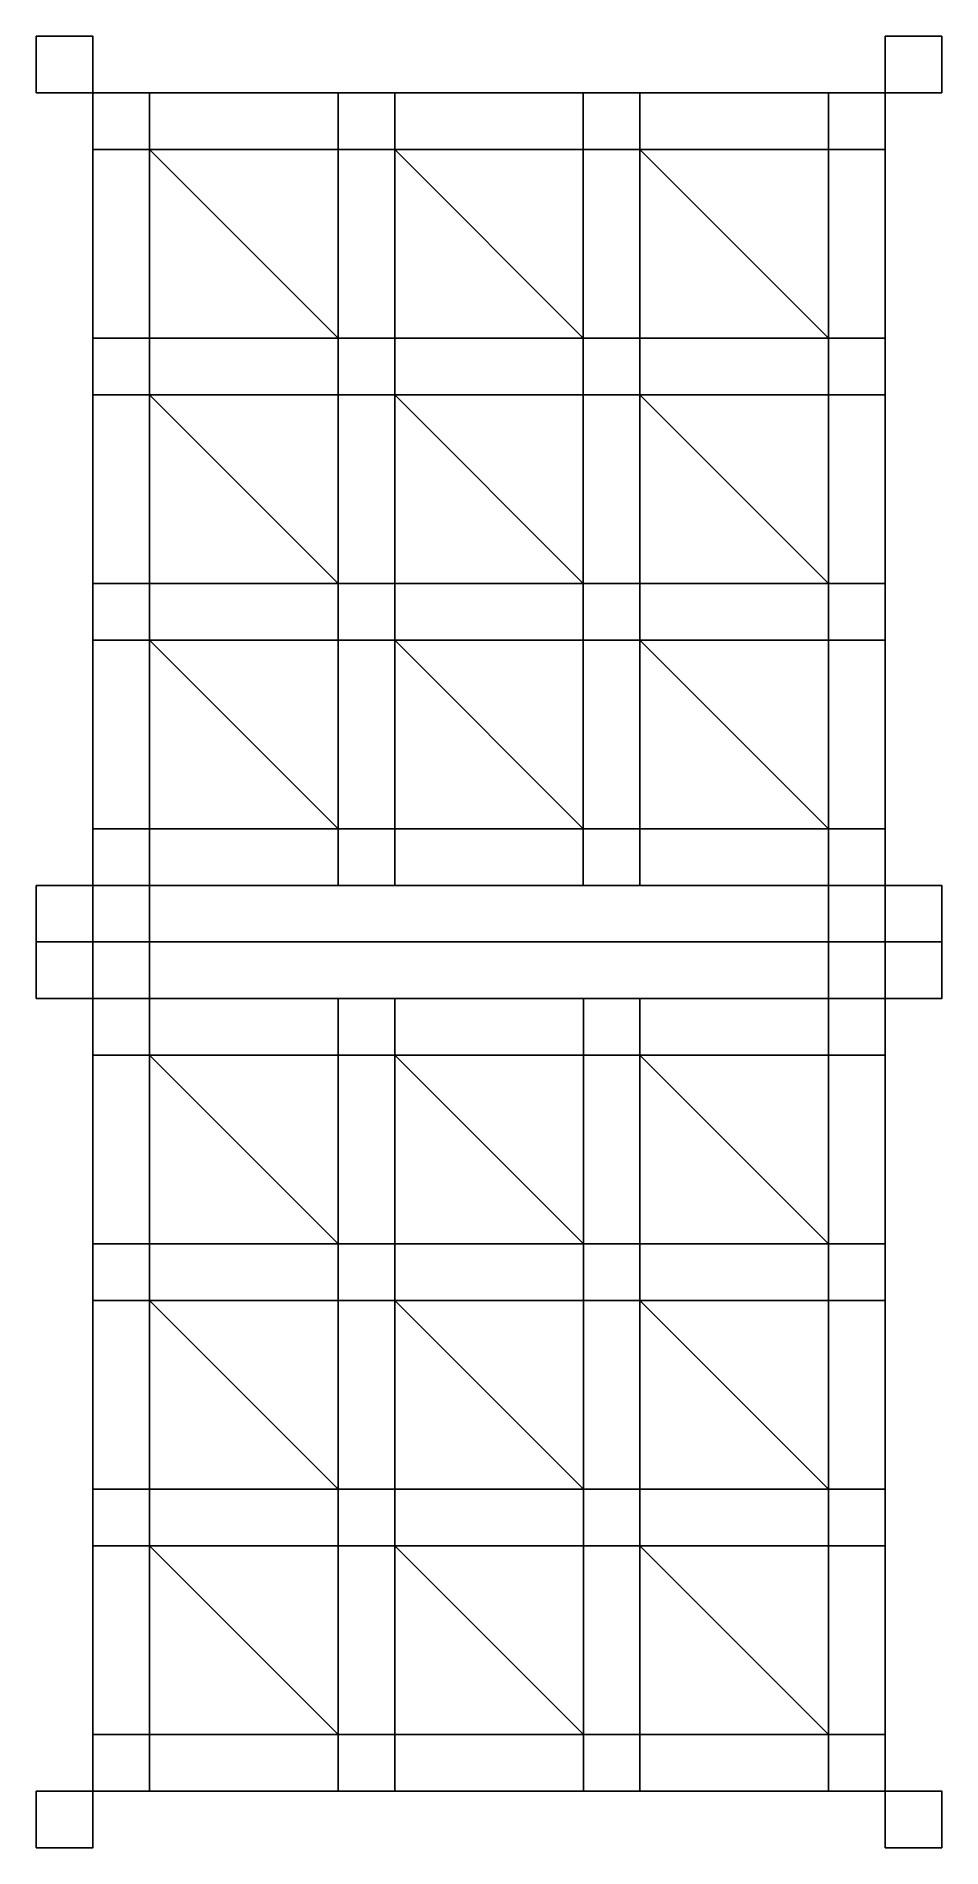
# Model space of a CAD drawing. Header units: inches. Extents: x 0 to 1, y 0 to 2.
import ezdxf

# ---------------------------------------------------------------- set-up
doc = ezdxf.new("R2010")
doc.units = ezdxf.units.IN
doc.header["$MEASUREMENT"] = 0

msp = doc.modelspace()

# ---------------------------------------------------------------- linework, layer by layer
for p, q in [((0.125, 1.875, 0.375), (0.3333, 1.6666, 0.375)), ((0.3958, 1.875, 0.375), (0.6041, 1.6666, 0.375)), ((0.6666, 1.875, 0.375), (0.875, 1.6666, 0.375)), ((0.125, 1.6041, 0.375), (0.3333, 1.3958, 0.375)), ((0.3958, 1.6041, 0.375), (0.6041, 1.3958, 0.375)), ((0.6666, 1.6041, 0.375), (0.875, 1.3958, 0.375)), ((0.125, 1.3333, 0.375), (0.3333, 1.125, 0.375)), ((0.3958, 1.3333, 0.375), (0.6041, 1.125, 0.375)), ((0.6666, 1.3333, 0.375), (0.875, 1.125, 0.375)), ((0.125, 0.9375, 0.375), (0.125, 1.0625, 0.375)), ((0.875, 1.0625, 0.375), (0.875, 0.9375, 0.375)), ((0.9375, 1, 0.375), (0.0625, 1, 0.375)), ((0.125, 0.875, 0.375), (0.3333, 0.6667, 0.375)), ((0.3958, 0.875, 0.375), (0.6042, 0.6667, 0.375)), ((0.6667, 0.875, 0.375), (0.875, 0.6667, 0.375)), ((0.125, 0.6042, 0.375), (0.3333, 0.3958, 0.375)), ((0.3958, 0.6042, 0.375), (0.6042, 0.3958, 0.375)), ((0.6667, 0.6042, 0.375), (0.875, 0.3958, 0.375)), ((0.125, 0.3333, 0.375), (0.3333, 0.125, 0.375)), ((0.3958, 0.3333, 0.375), (0.6042, 0.125, 0.375)), ((0.6667, 0.3333, 0.375), (0.875, 0.125, 0.375))]:
    msp.add_line(p, q)
at = {"elevation": 0.375}
for points in [[(0, 2), (0.0625, 2), (0.0625, 1.9375), (0, 1.9375)], [(0.9375, 2), (1, 2), (1, 1.9375), (0.9375, 1.9375)], [(0.0625, 1.9375), (0.125, 1.9375), (0.125, 1.875), (0.0625, 1.875)], [(0.0625, 1.0625), (0.0625, 1.9375), (0.9375, 1.9375), (0.9375, 1.0625)], [(0.3333, 1.9375), (0.3958, 1.9375), (0.3958, 1.875), (0.3333, 1.875)], [(0.3333, 1.9375), (0.3958, 1.9375), (0.3958, 1.875), (0.3333, 1.875)], [(0.6041, 1.9375), (0.6666, 1.9375), (0.6666, 1.875), (0.6041, 1.875)], [(0.6041, 1.9375), (0.6666, 1.9375), (0.6666, 1.875), (0.6041, 1.875)], [(0.875, 1.9375), (0.9375, 1.9375), (0.9375, 1.875), (0.875, 1.875)], [(0.3333, 1.875), (0.3333, 1.6666), (0.125, 1.6666), (0.125, 1.875)], [(0.6041, 1.875), (0.6041, 1.6666), (0.3958, 1.6666), (0.3958, 1.875)], [(0.875, 1.875), (0.875, 1.6666), (0.6666, 1.6666), (0.6666, 1.875)], [(0.0625, 1.6666), (0.125, 1.6666), (0.125, 1.6041), (0.0625, 1.6041)], [(0.0625, 1.6666), (0.125, 1.6666), (0.125, 1.6041), (0.0625, 1.6041)], [(0.3333, 1.6666), (0.3958, 1.6666), (0.3958, 1.6041), (0.3333, 1.6041)], [(0.3333, 1.6666), (0.3958, 1.6666), (0.3958, 1.6041), (0.3333, 1.6041)], [(0.3333, 1.6666), (0.3958, 1.6666), (0.3958, 1.6041), (0.3333, 1.6041)], [(0.3333, 1.6666), (0.3958, 1.6666), (0.3958, 1.6041), (0.3333, 1.6041)], [(0.6041, 1.6666), (0.6666, 1.6666), (0.6666, 1.6041), (0.6041, 1.6041)], [(0.6041, 1.6666), (0.6666, 1.6666), (0.6666, 1.6041), (0.6041, 1.6041)], [(0.6041, 1.6666), (0.6666, 1.6666), (0.6666, 1.6041), (0.6041, 1.6041)], [(0.6041, 1.6666), (0.6666, 1.6666), (0.6666, 1.6041), (0.6041, 1.6041)], [(0.875, 1.6666), (0.9375, 1.6666), (0.9375, 1.6041), (0.875, 1.6041)], [(0.875, 1.6666), (0.9375, 1.6666), (0.9375, 1.6041), (0.875, 1.6041)], [(0.3333, 1.6041), (0.3333, 1.3958), (0.125, 1.3958), (0.125, 1.6041)], [(0.6041, 1.6041), (0.6041, 1.3958), (0.3958, 1.3958), (0.3958, 1.6041)], [(0.875, 1.6041), (0.875, 1.3958), (0.6666, 1.3958), (0.6666, 1.6041)], [(0.0625, 1.3958), (0.125, 1.3958), (0.125, 1.3333), (0.0625, 1.3333)], [(0.0625, 1.3958), (0.125, 1.3958), (0.125, 1.3333), (0.0625, 1.3333)], [(0.3333, 1.3958), (0.3958, 1.3958), (0.3958, 1.3333), (0.3333, 1.3333)], [(0.3333, 1.3958), (0.3958, 1.3958), (0.3958, 1.3333), (0.3333, 1.3333)], [(0.3333, 1.3958), (0.3958, 1.3958), (0.3958, 1.3333), (0.3333, 1.3333)], [(0.3333, 1.3958), (0.3958, 1.3958), (0.3958, 1.3333), (0.3333, 1.3333)], [(0.6041, 1.3958), (0.6666, 1.3958), (0.6666, 1.3333), (0.6041, 1.3333)], [(0.6041, 1.3958), (0.6666, 1.3958), (0.6666, 1.3333), (0.6041, 1.3333)], [(0.6041, 1.3958), (0.6666, 1.3958), (0.6666, 1.3333), (0.6041, 1.3333)], [(0.6041, 1.3958), (0.6666, 1.3958), (0.6666, 1.3333), (0.6041, 1.3333)], [(0.875, 1.3958), (0.9375, 1.3958), (0.9375, 1.3333), (0.875, 1.3333)], [(0.875, 1.3958), (0.9375, 1.3958), (0.9375, 1.3333), (0.875, 1.3333)], [(0.3333, 1.3333), (0.3333, 1.125), (0.125, 1.125), (0.125, 1.3333)], [(0.6041, 1.3333), (0.6041, 1.125), (0.3958, 1.125), (0.3958, 1.3333)], [(0.875, 1.3333), (0.875, 1.125), (0.6666, 1.125), (0.6666, 1.3333)], [(0.0625, 1.125), (0.125, 1.125), (0.125, 1.0625), (0.0625, 1.0625)], [(0.3333, 1.125), (0.3958, 1.125), (0.3958, 1.0625), (0.3333, 1.0625)], [(0.3333, 1.125), (0.3958, 1.125), (0.3958, 1.0625), (0.3333, 1.0625)], [(0.6041, 1.125), (0.6666, 1.125), (0.6666, 1.0625), (0.6041, 1.0625)], [(0.6041, 1.125), (0.6666, 1.125), (0.6666, 1.0625), (0.6041, 1.0625)], [(0.875, 1.125), (0.9375, 1.125), (0.9375, 1.0625), (0.875, 1.0625)], [(0, 1.0625), (0.0625, 1.0625), (0.0625, 1), (0, 1)], [(0.9374, 1.0625), (0.9999, 1.0625), (0.9999, 1), (0.9374, 1)], [(0, 1), (0.0625, 1), (0.0625, 0.9375), (0, 0.9375)], [(0.9375, 1), (1, 1), (1, 0.9375), (0.9375, 0.9375)], [(0.0625, 0.0625), (0.0625, 0.9375), (0.9375, 0.9375), (0.9375, 0.0625)], [(0.0625, 0.9375), (0.125, 0.9375), (0.125, 0.875), (0.0625, 0.875)], [(0.3333, 0.9375), (0.3958, 0.9375), (0.3958, 0.875), (0.3333, 0.875)], [(0.3333, 0.9375), (0.3958, 0.9375), (0.3958, 0.875), (0.3333, 0.875)], [(0.6042, 0.9375), (0.6667, 0.9375), (0.6667, 0.875), (0.6042, 0.875)], [(0.6042, 0.9375), (0.6667, 0.9375), (0.6667, 0.875), (0.6042, 0.875)], [(0.875, 0.9375), (0.9375, 0.9375), (0.9375, 0.875), (0.875, 0.875)], [(0.3333, 0.875), (0.3333, 0.6667), (0.125, 0.6667), (0.125, 0.875)], [(0.6042, 0.875), (0.6042, 0.6667), (0.3958, 0.6667), (0.3958, 0.875)], [(0.875, 0.875), (0.875, 0.6667), (0.6667, 0.6667), (0.6667, 0.875)], [(0.0625, 0.6667), (0.125, 0.6667), (0.125, 0.6042), (0.0625, 0.6042)], [(0.0625, 0.6667), (0.125, 0.6667), (0.125, 0.6042), (0.0625, 0.6042)], [(0.3333, 0.6667), (0.3958, 0.6667), (0.3958, 0.6042), (0.3333, 0.6042)], [(0.3333, 0.6667), (0.3958, 0.6667), (0.3958, 0.6042), (0.3333, 0.6042)], [(0.3333, 0.6667), (0.3958, 0.6667), (0.3958, 0.6042), (0.3333, 0.6042)], [(0.3333, 0.6667), (0.3958, 0.6667), (0.3958, 0.6042), (0.3333, 0.6042)], [(0.6042, 0.6667), (0.6667, 0.6667), (0.6667, 0.6042), (0.6042, 0.6042)], [(0.6042, 0.6667), (0.6667, 0.6667), (0.6667, 0.6042), (0.6042, 0.6042)], [(0.6042, 0.6667), (0.6667, 0.6667), (0.6667, 0.6042), (0.6042, 0.6042)], [(0.6042, 0.6667), (0.6667, 0.6667), (0.6667, 0.6042), (0.6042, 0.6042)], [(0.875, 0.6667), (0.9375, 0.6667), (0.9375, 0.6042), (0.875, 0.6042)], [(0.875, 0.6667), (0.9375, 0.6667), (0.9375, 0.6042), (0.875, 0.6042)], [(0.3333, 0.6042), (0.3333, 0.3958), (0.125, 0.3958), (0.125, 0.6042)], [(0.6042, 0.6042), (0.6042, 0.3958), (0.3958, 0.3958), (0.3958, 0.6042)], [(0.875, 0.6042), (0.875, 0.3958), (0.6667, 0.3958), (0.6667, 0.6042)], [(0.0625, 0.3958), (0.125, 0.3958), (0.125, 0.3333), (0.0625, 0.3333)], [(0.0625, 0.3958), (0.125, 0.3958), (0.125, 0.3333), (0.0625, 0.3333)], [(0.3333, 0.3958), (0.3958, 0.3958), (0.3958, 0.3333), (0.3333, 0.3333)], [(0.3333, 0.3958), (0.3958, 0.3958), (0.3958, 0.3333), (0.3333, 0.3333)], [(0.3333, 0.3958), (0.3958, 0.3958), (0.3958, 0.3333), (0.3333, 0.3333)], [(0.3333, 0.3958), (0.3958, 0.3958), (0.3958, 0.3333), (0.3333, 0.3333)], [(0.6042, 0.3958), (0.6667, 0.3958), (0.6667, 0.3333), (0.6042, 0.3333)], [(0.6042, 0.3958), (0.6667, 0.3958), (0.6667, 0.3333), (0.6042, 0.3333)], [(0.6042, 0.3958), (0.6667, 0.3958), (0.6667, 0.3333), (0.6042, 0.3333)], [(0.6042, 0.3958), (0.6667, 0.3958), (0.6667, 0.3333), (0.6042, 0.3333)], [(0.875, 0.3958), (0.9375, 0.3958), (0.9375, 0.3333), (0.875, 0.3333)], [(0.875, 0.3958), (0.9375, 0.3958), (0.9375, 0.3333), (0.875, 0.3333)], [(0.3333, 0.3333), (0.3333, 0.125), (0.125, 0.125), (0.125, 0.3333)], [(0.6042, 0.3333), (0.6042, 0.125), (0.3958, 0.125), (0.3958, 0.3333)], [(0.875, 0.3333), (0.875, 0.125), (0.6667, 0.125), (0.6667, 0.3333)], [(0.0625, 0.125), (0.125, 0.125), (0.125, 0.0625), (0.0625, 0.0625)], [(0.3333, 0.125), (0.3958, 0.125), (0.3958, 0.0625), (0.3333, 0.0625)], [(0.3333, 0.125), (0.3958, 0.125), (0.3958, 0.0625), (0.3333, 0.0625)], [(0.6042, 0.125), (0.6667, 0.125), (0.6667, 0.0625), (0.6042, 0.0625)], [(0.6042, 0.125), (0.6667, 0.125), (0.6667, 0.0625), (0.6042, 0.0625)], [(0.875, 0.125), (0.9375, 0.125), (0.9375, 0.0625), (0.875, 0.0625)], [(0, 0.0625), (0.0625, 0.0625), (0.0625, 0), (0, 0)], [(0.9375, 0.0625), (1, 0.0625), (1, 0), (0.9375, 0)]]:
    msp.add_lwpolyline(points, close=True, dxfattribs=at)

doc.saveas('drawing.dxf')
